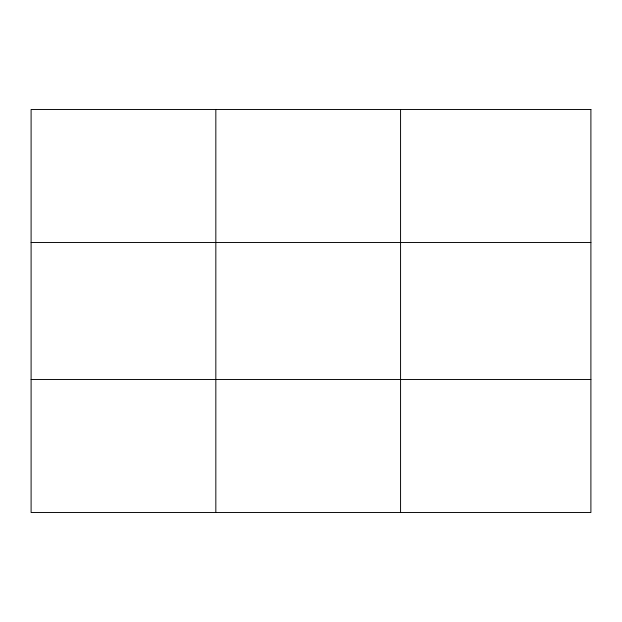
<?xml version="1.0" encoding="UTF-8"?>
<svg xmlns="http://www.w3.org/2000/svg" width="622" height="622" viewBox="0 0 622 622"><rect width="100%" height="100%" fill="white"/><g stroke="black" fill="none" stroke-linecap="round" stroke-linejoin="round"><path stroke-width="0.93" d="M215.834 109.472L215.834 512.528M400.568 109.472L400.568 512.528M31.1 242.479L590.9 242.479M31.1 379.521L590.9 379.521M590.9 109.472L590.9 512.528L31.1 512.528L31.1 109.472L590.9 109.472"/></g></svg>
